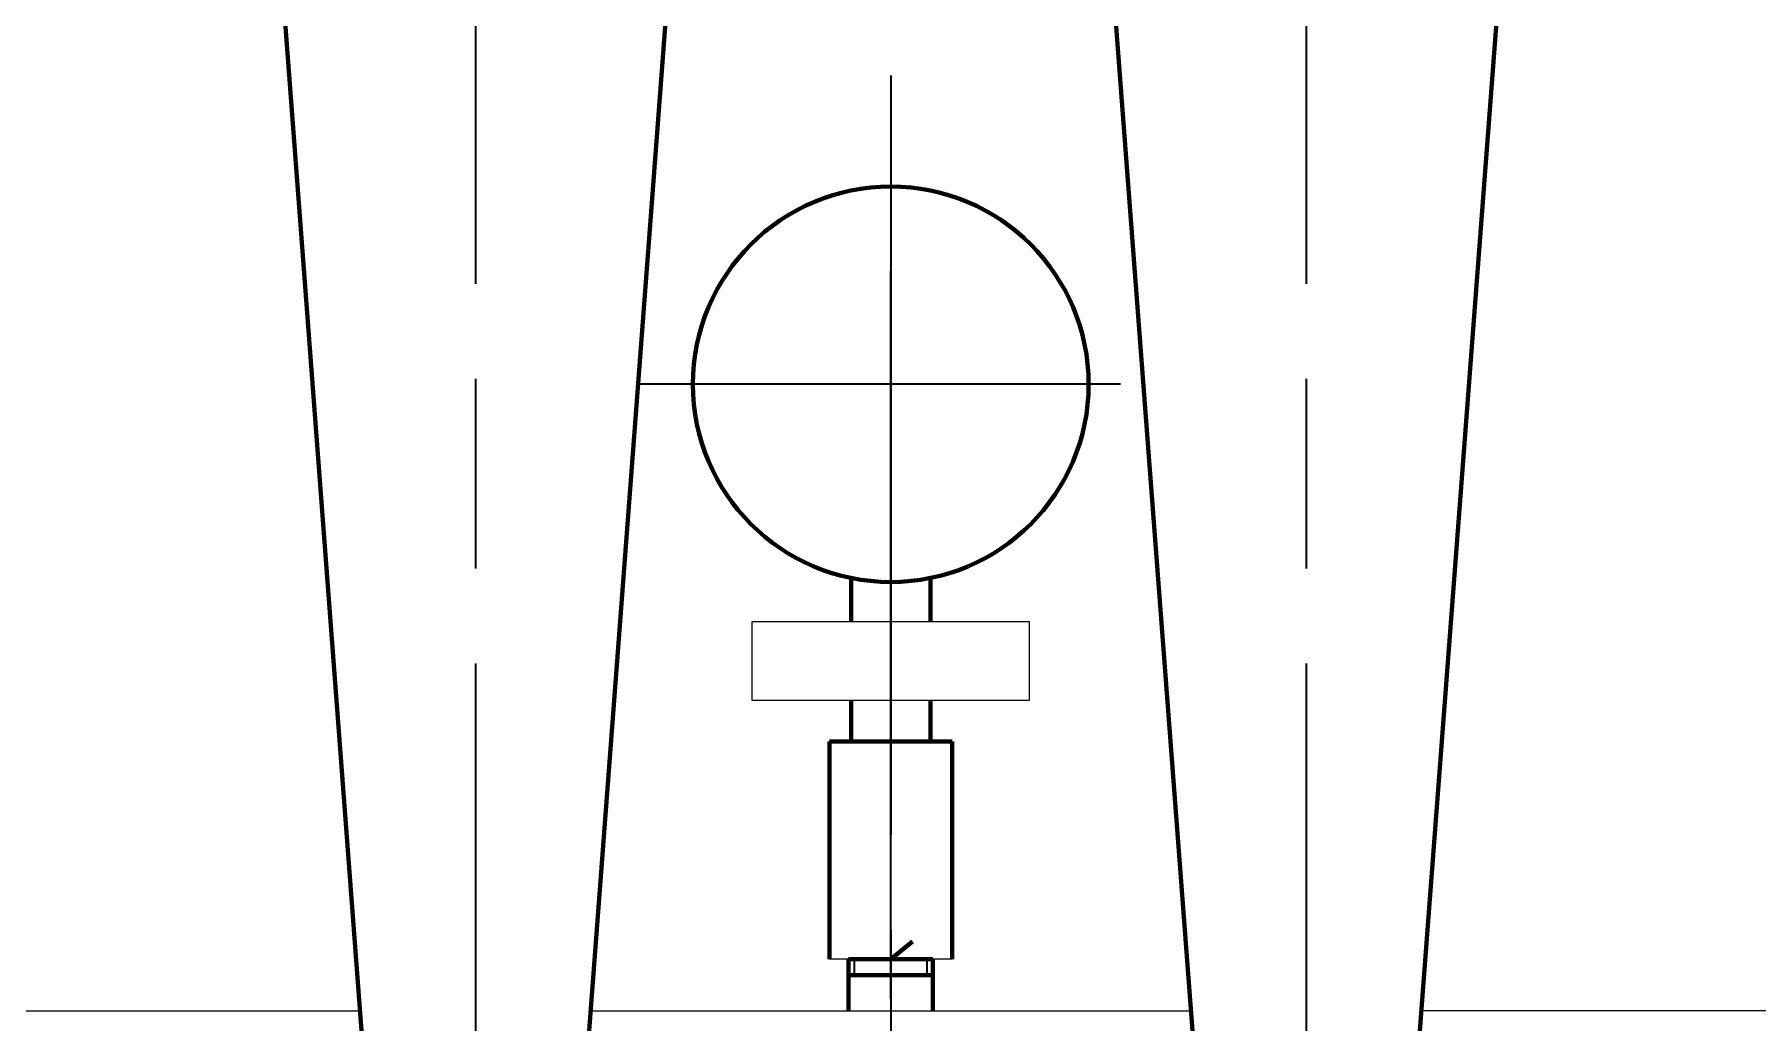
# Model space of a CAD drawing. Header units: millimetres. Extents: x 4423 to 6629, y 3249 to 4171.
# Drawn here: x 4619.7 to 4674.2, y 3828.4 to 3859.7 of the extents above; entities that cross this region are included whole.
import ezdxf

# ---------------------------------------------------------------- set-up
doc = ezdxf.new("R2010")
doc.units = ezdxf.units.MM
doc.linetypes.add('ACAD_ISO08W100', pattern=[36, 24, -3, 6, -3])
doc.layers.add('AHL-CON-70', color=7, linetype='Continuous')
for name, color, linetype, lineweight in [('M_EQUIP_E3', 3, 'Continuous', 35), ('M_EQUIP_E7', 7, 'Continuous', 70), ('M_TANKS_E7', 7, 'Continuous', 70)]:
    doc.layers.add(name, color=color, linetype=linetype, lineweight=lineweight)

msp = doc.modelspace()

# ---------------------------------------------------------------- linework, layer by layer
at = {"layer": 'AHL-CON-70'}
for p, q in [((4648.0337, 3837.3637), (4645.5337, 3837.3637)), ((4648.7212, 3830.4439), (4644.8462, 3830.4439))]:
    msp.add_line(p, q, dxfattribs=at)
at = {"layer": 'AHL-CON-70', "linetype": 'Continuous'}
for p, q in [((4611.0495, 3828.8069), (4630.0175, 3828.8069)), ((4637.2995, 3828.8069), (4656.2675, 3828.8069)), ((4682.5175, 3828.8069), (4663.5495, 3828.8069))]:
    msp.add_line(p, q, dxfattribs=at)
at = {"layer": 'AHL-CON-70'}
msp.add_lwpolyline([(4651.1587, 3838.6137), (4642.4087, 3838.6137), (4642.4087, 3841.1137), (4651.1587, 3841.1137)], close=True, dxfattribs=at)
at = {"layer": 'M_EQUIP_E3', "color": 3, "linetype": 'ACAD_ISO08W100', "lineweight": 35}
for p, q in [((4633.6587, 3983.7882), (4633.6587, 3798.3649)), ((4659.9087, 3983.7882), (4659.9087, 3798.3649)), ((4646.7837, 3858.3705), (4646.7837, 3824.6702)), ((4654.0445, 3848.6137), (4638.8102, 3848.6137))]:
    msp.add_line(p, q, dxfattribs=at)
at = {"layer": 'M_EQUIP_E3', "linetype": 'ACAD_ISO08W100', "lineweight": 35}
msp.add_line((4646.7837, 3829.1939), (4646.7837, 3852.1843), dxfattribs=at)
at = {"layer": 'M_EQUIP_E3', "color": 3, "linetype": 'Continuous', "lineweight": 35}
for p, q in [((4645.64, 3829.9418), (4645.64, 3830.4439)), ((4647.9275, 3830.4439), (4647.9275, 3829.9418))]:
    msp.add_line(p, q, dxfattribs=at)
at = {"layer": 'M_EQUIP_E7', "linetype": 'Continuous'}
for p, q in [((4645.5337, 3841.1137), (4645.5337, 3842.49)), ((4648.0337, 3841.1137), (4648.0337, 3842.49)), ((4645.5337, 3838.6137), (4645.5337, 3837.3637)), ((4648.0337, 3838.6137), (4648.0337, 3837.3637))]:
    msp.add_line(p, q, dxfattribs=at)
at = {"layer": 'M_EQUIP_E7', "color": 7, "linetype": 'Continuous', "lineweight": 70}
for p, q in [((4644.8462, 3837.3189), (4644.8462, 3830.4439)), ((4646.7837, 3837.3189), (4644.8462, 3837.3189)), ((4648.7212, 3837.3189), (4646.7837, 3837.3189)), ((4648.7212, 3837.3189), (4648.7212, 3830.4439)), ((4645.4525, 3828.8069), (4645.4525, 3830.4439)), ((4648.115, 3830.4439), (4648.115, 3828.8069)), ((4645.4525, 3829.9418), (4648.115, 3829.9418))]:
    msp.add_line(p, q, dxfattribs=at)
at = {"layer": 'M_EQUIP_E7', "lineweight": 70}
msp.add_line((4646.7837, 3830.4439), (4647.4694, 3831.0026), dxfattribs=at)
at = {"layer": 'M_EQUIP_E7', "linetype": 'Continuous', "lineweight": 70}
msp.add_line((4645.4525, 3830.4439), (4648.115, 3830.4439), dxfattribs=at)
at = {"layer": 'M_EQUIP_E7', "linetype": 'Continuous'}
msp.add_circle((4646.7837, 3848.6137), 6.25, dxfattribs=at)
at = {"layer": 'M_TANKS_E7', "linetype": 'Continuous'}
for p, q in [((4640.7253, 3873.9782), (4636.8337, 3822.6648)), ((4666.9753, 3873.9782), (4663.0837, 3822.6648)), ((4626.6075, 3873.7377), (4630.4837, 3822.6648)), ((4652.8575, 3873.7377), (4656.7337, 3822.6648))]:
    msp.add_line(p, q, dxfattribs=at)

doc.saveas('drawing.dxf')
